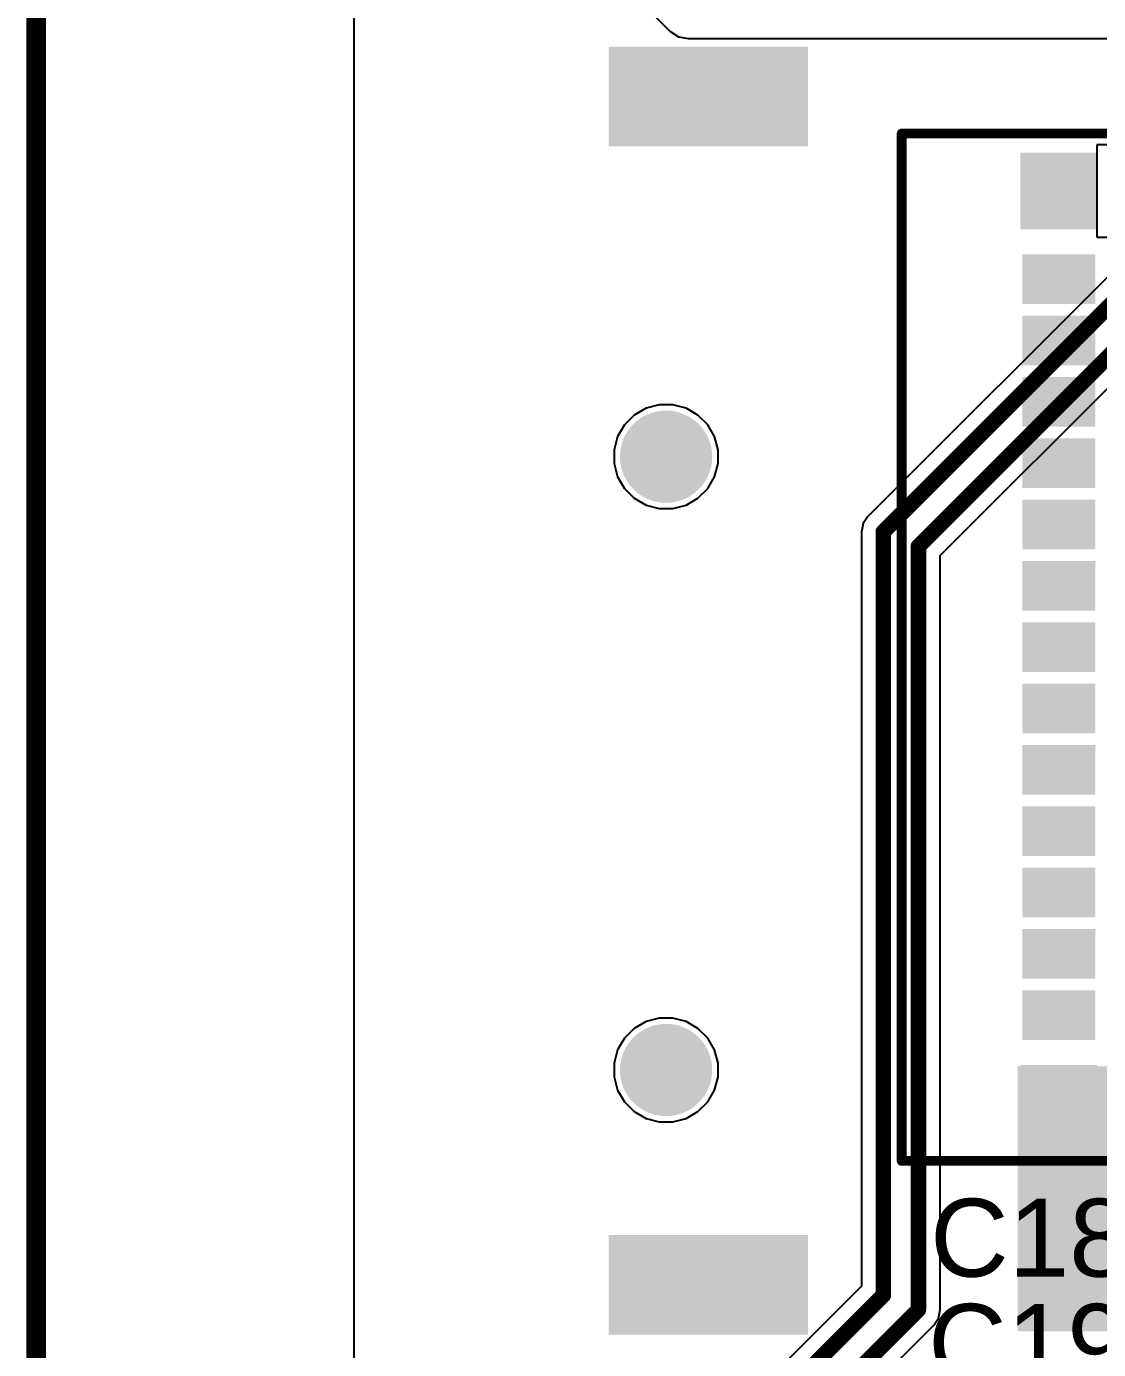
# Model space of a CAD drawing. Header units: millimetres. Extents: x 0 to 212, y 0 to 213.
# Drawn here: x -0.158 to 0.392, y 1.135 to 1.815 of the extents above; entities that cross this region are included whole.
import ezdxf

# ---------------------------------------------------------------- set-up
doc = ezdxf.new("R2010")
doc.units = ezdxf.units.MM
doc.header["$MEASUREMENT"] = 0
for name, color, linetype in [('BottomLayer', 5, 'Continuous'), ('BottomPaste', 16, 'Continuous'), ('BottomSolder', 6, 'Continuous'), ('Mechanical1', 6, 'Continuous'), ('MultiLayer', 9, 'Continuous'), ('PadHoleLayer', 156, 'Continuous'), ('TopLayer', 1, 'Continuous'), ('TopOverlay', 2, 'Continuous'), ('TopPaste', 8, 'Continuous'), ('TopSolder', 216, 'Continuous')]:
    doc.layers.add(name, color=color, linetype=linetype)
doc.styles.add('Arial', font='', dxfattribs={"height": 0.2})
doc.styles.get('Arial').set_extended_font_data('Arial')

# ---------------------------------------------------------------- blocks, each defined once
blk = doc.blocks.new('ESP32_C3_MINI_1U_H4__30')
at = {"layer": 'TopLayer'}
for points in [[(-0.25197, 0.2126), (-0.21653, 0.2126), (-0.21653, 0.17716), (-0.25197, 0.17716)], [(-0.19981, 0.17815), (-0.19981, 0.21161), (-0.17815, 0.21161), (-0.17815, 0.17815)], [(-0.16831, 0.17815), (-0.16831, 0.21161), (-0.14665, 0.21161), (-0.14665, 0.17815)], [(-0.13681, 0.17815), (-0.13681, 0.21161), (-0.11515, 0.21161), (-0.11515, 0.17815)], [(-0.10531, 0.17815), (-0.10531, 0.21161), (-0.08365, 0.21161), (-0.08365, 0.17815)], [(-0.07382, 0.17815), (-0.07382, 0.21161), (-0.05216, 0.21161), (-0.05216, 0.17815)], [(-0.04232, 0.17815), (-0.04232, 0.21161), (-0.02066, 0.21161), (-0.02066, 0.17815)], [(-0.01082, 0.17815), (-0.01082, 0.21161), (0.01084, 0.21161), (0.01084, 0.17815)], [(0.02067, 0.17815), (0.02067, 0.21161), (0.04233, 0.21161), (0.04233, 0.17815)], [(0.05217, 0.17815), (0.05217, 0.21161), (0.07383, 0.21161), (0.07383, 0.17815)], [(0.08366, 0.17815), (0.08366, 0.21161), (0.10532, 0.21161), (0.10532, 0.17815)], [(0.11516, 0.17815), (0.11516, 0.21161), (0.13682, 0.21161), (0.13682, 0.17815)], [(0.14665, 0.17815), (0.14665, 0.21161), (0.16831, 0.21161), (0.16831, 0.17815)], [(0.17815, 0.17815), (0.17815, 0.21161), (0.19981, 0.21161), (0.19981, 0.17815)], [(0.21653, 0.2126), (0.25197, 0.2126), (0.25197, 0.17716), (0.21653, 0.17716)]]:
    blk.add_hatch(color=1, dxfattribs=at).paths.add_polyline_path(points)
at = {"layer": 'TopPaste'}
for points in [[(-0.25197, 0.2126), (-0.21653, 0.2126), (-0.21653, 0.17716), (-0.25197, 0.17716)], [(-0.19981, 0.17815), (-0.19981, 0.21161), (-0.17815, 0.21161), (-0.17815, 0.17815)], [(-0.16831, 0.17815), (-0.16831, 0.21161), (-0.14665, 0.21161), (-0.14665, 0.17815)], [(-0.13681, 0.17815), (-0.13681, 0.21161), (-0.11515, 0.21161), (-0.11515, 0.17815)], [(-0.10531, 0.17815), (-0.10531, 0.21161), (-0.08365, 0.21161), (-0.08365, 0.17815)], [(-0.07382, 0.17815), (-0.07382, 0.21161), (-0.05216, 0.21161), (-0.05216, 0.17815)], [(-0.04232, 0.17815), (-0.04232, 0.21161), (-0.02066, 0.21161), (-0.02066, 0.17815)], [(-0.01082, 0.17815), (-0.01082, 0.21161), (0.01084, 0.21161), (0.01084, 0.17815)], [(0.02067, 0.17815), (0.02067, 0.21161), (0.04233, 0.21161), (0.04233, 0.17815)], [(0.05217, 0.17815), (0.05217, 0.21161), (0.07383, 0.21161), (0.07383, 0.17815)], [(0.08366, 0.17815), (0.08366, 0.21161), (0.10532, 0.21161), (0.10532, 0.17815)], [(0.11516, 0.17815), (0.11516, 0.21161), (0.13682, 0.21161), (0.13682, 0.17815)], [(0.14665, 0.17815), (0.14665, 0.21161), (0.16831, 0.21161), (0.16831, 0.17815)], [(0.17815, 0.17815), (0.17815, 0.21161), (0.19981, 0.21161), (0.19981, 0.17815)], [(0.21653, 0.2126), (0.25197, 0.2126), (0.25197, 0.17716), (0.21653, 0.17716)]]:
    blk.add_hatch(color=8, dxfattribs=at).paths.add_polyline_path(points)
at = {"layer": 'TopSolder'}
for points in [[(-0.25394, 0.21457), (-0.21456, 0.21457), (-0.21456, 0.17519), (-0.25394, 0.17519)], [(-0.20178, 0.17618), (-0.20178, 0.21358), (-0.17618, 0.21358), (-0.17618, 0.17618)], [(-0.17028, 0.17618), (-0.17028, 0.21358), (-0.14468, 0.21358), (-0.14468, 0.17618)], [(-0.13878, 0.17618), (-0.13878, 0.21358), (-0.11318, 0.21358), (-0.11318, 0.17618)], [(-0.10728, 0.17618), (-0.10728, 0.21358), (-0.08168, 0.21358), (-0.08168, 0.17618)], [(-0.07579, 0.17618), (-0.07579, 0.21358), (-0.05019, 0.21358), (-0.05019, 0.17618)], [(-0.04429, 0.17618), (-0.04429, 0.21358), (-0.01869, 0.21358), (-0.01869, 0.17618)], [(-0.01279, 0.17618), (-0.01279, 0.21358), (0.01281, 0.21358), (0.01281, 0.17618)], [(0.0187, 0.17618), (0.0187, 0.21358), (0.0443, 0.21358), (0.0443, 0.17618)], [(0.0502, 0.17618), (0.0502, 0.21358), (0.0758, 0.21358), (0.0758, 0.17618)], [(0.08169, 0.17618), (0.08169, 0.21358), (0.10729, 0.21358), (0.10729, 0.17618)], [(0.11319, 0.17618), (0.11319, 0.21358), (0.13879, 0.21358), (0.13879, 0.17618)], [(0.14468, 0.17618), (0.14468, 0.21358), (0.17028, 0.21358), (0.17028, 0.17618)], [(0.17618, 0.17618), (0.17618, 0.21358), (0.20178, 0.21358), (0.20178, 0.17618)], [(0.21456, 0.21457), (0.25394, 0.21457), (0.25394, 0.17519), (0.21456, 0.17519)]]:
    blk.add_hatch(color=216, dxfattribs=at).paths.add_polyline_path(points)
at = {"layer": 'TopOverlay', "const_width": 0.005}
for points in [[(-0.26378, 0.27559), (0.26377, 0.27559)], [(-0.26378, 0.27559), (-0.26378, 0.13582)], [(0.26377, 0.27559), (0.26377, -0.22441)]]:
    blk.add_lwpolyline(points, dxfattribs=at)
at = {"layer": 'TopOverlay', "const_width": 0.0025}
for points in [[(-0.26503, 0.27559, 1), (-0.26253, 0.27559, 1)], [(-0.26503, 0.27559, 1), (-0.26253, 0.27559, 1)], [(0.26252, 0.27559, 1), (0.26502, 0.27559, 1)], [(0.26252, 0.27559, 1), (0.26502, 0.27559, 1)]]:
    blk.add_lwpolyline(points, format="xyb", close=True, dxfattribs=at)
blk = doc.blocks.new('HX_TF_CARD_H1_8_B_45')
at = {"layer": 'BottomLayer'}
for points in [[(-0.32874, 0.24409), (-0.28149, 0.24409), (-0.28149, 0.14567), (-0.32874, 0.14567)], [(0.28149, 0.24409), (0.32874, 0.24409), (0.32874, 0.14567), (0.28149, 0.14567)], [(-0.32874, -0.12992), (-0.28149, -0.12992), (-0.28149, -0.20079), (-0.32874, -0.20079)], [(0.23819, -0.14567), (0.30118, -0.14567), (0.30118, -0.20472), (0.23819, -0.20472)], [(-0.27165, -0.18504), (-0.24409, -0.18504), (-0.24409, -0.24803), (-0.27165, -0.24803)], [(-0.22834, -0.18504), (-0.20079, -0.18504), (-0.20079, -0.24803), (-0.22834, -0.24803)], [(-0.18504, -0.18504), (-0.15748, -0.18504), (-0.15748, -0.24803), (-0.18504, -0.24803)], [(-0.14173, -0.18504), (-0.11417, -0.18504), (-0.11417, -0.24803), (-0.14173, -0.24803)], [(-0.09842, -0.18504), (-0.07086, -0.18504), (-0.07086, -0.24803), (-0.09842, -0.24803)], [(-0.05512, -0.18504), (-0.02756, -0.18504), (-0.02756, -0.24803), (-0.05512, -0.24803)], [(-0.01181, -0.18504), (0.01575, -0.18504), (0.01575, -0.24803), (-0.01181, -0.24803)], [(0.0315, -0.18504), (0.05906, -0.18504), (0.05906, -0.24803), (0.0315, -0.24803)], [(0.0748, -0.18504), (0.10236, -0.18504), (0.10236, -0.24803), (0.0748, -0.24803)]]:
    blk.add_hatch(color=5, dxfattribs=at).paths.add_polyline_path(points)
h = blk.add_hatch(color=5, dxfattribs=at)
edge = h.paths.add_edge_path()
edge.add_arc((-0.19488, 0.21654), 0.01969, 0, 360)
h = blk.add_hatch(color=5, dxfattribs=at)
edge = h.paths.add_edge_path()
edge.add_arc((0.12008, 0.21654), 0.01969, 0, 360)
at = {"layer": 'BottomPaste'}
for points in [[(-0.32874, 0.24409), (-0.28149, 0.24409), (-0.28149, 0.14567), (-0.32874, 0.14567)], [(0.28149, 0.24409), (0.32874, 0.24409), (0.32874, 0.14567), (0.28149, 0.14567)], [(-0.32874, -0.12992), (-0.28149, -0.12992), (-0.28149, -0.20079), (-0.32874, -0.20079)], [(0.23819, -0.14567), (0.30118, -0.14567), (0.30118, -0.20472), (0.23819, -0.20472)], [(-0.27165, -0.18504), (-0.24409, -0.18504), (-0.24409, -0.24803), (-0.27165, -0.24803)], [(-0.22834, -0.18504), (-0.20079, -0.18504), (-0.20079, -0.24803), (-0.22834, -0.24803)], [(-0.18504, -0.18504), (-0.15748, -0.18504), (-0.15748, -0.24803), (-0.18504, -0.24803)], [(-0.14173, -0.18504), (-0.11417, -0.18504), (-0.11417, -0.24803), (-0.14173, -0.24803)], [(-0.09842, -0.18504), (-0.07086, -0.18504), (-0.07086, -0.24803), (-0.09842, -0.24803)], [(-0.05512, -0.18504), (-0.02756, -0.18504), (-0.02756, -0.24803), (-0.05512, -0.24803)], [(-0.01181, -0.18504), (0.01575, -0.18504), (0.01575, -0.24803), (-0.01181, -0.24803)], [(0.0315, -0.18504), (0.05906, -0.18504), (0.05906, -0.24803), (0.0315, -0.24803)], [(0.0748, -0.18504), (0.10236, -0.18504), (0.10236, -0.24803), (0.0748, -0.24803)]]:
    blk.add_hatch(color=16, dxfattribs=at).paths.add_polyline_path(points)
at = {"layer": 'BottomSolder'}
for points in [[(-0.33071, 0.24606), (-0.27953, 0.24606), (-0.27953, 0.1437), (-0.33071, 0.1437)], [(0.27953, 0.24606), (0.33071, 0.24606), (0.33071, 0.1437), (0.27953, 0.1437)], [(-0.33071, -0.12795), (-0.27952, -0.12795), (-0.27952, -0.20276), (-0.33071, -0.20276)], [(0.23622, -0.1437), (0.30315, -0.1437), (0.30315, -0.20669), (0.23622, -0.20669)], [(-0.27362, -0.18307), (-0.24212, -0.18307), (-0.24212, -0.25), (-0.27362, -0.25)], [(-0.23031, -0.18307), (-0.19882, -0.18307), (-0.19882, -0.25), (-0.23031, -0.25)], [(-0.18701, -0.18307), (-0.15551, -0.18307), (-0.15551, -0.25), (-0.18701, -0.25)], [(-0.1437, -0.18307), (-0.1122, -0.18307), (-0.1122, -0.25), (-0.1437, -0.25)], [(-0.10039, -0.18307), (-0.0689, -0.18307), (-0.0689, -0.25), (-0.10039, -0.25)], [(-0.05708, -0.18307), (-0.02559, -0.18307), (-0.02559, -0.25), (-0.05708, -0.25)], [(-0.01378, -0.18307), (0.01772, -0.18307), (0.01772, -0.25), (-0.01378, -0.25)], [(0.02953, -0.18307), (0.06103, -0.18307), (0.06103, -0.25), (0.02953, -0.25)], [(0.07284, -0.18307), (0.10433, -0.18307), (0.10433, -0.25), (0.07284, -0.25)]]:
    blk.add_hatch(color=6, dxfattribs=at).paths.add_polyline_path(points)
h = blk.add_hatch(color=6, dxfattribs=at)
edge = h.paths.add_edge_path()
edge.add_arc((-0.19488, 0.21654), 0.02369, 0, 360)
h = blk.add_hatch(color=6, dxfattribs=at)
edge = h.paths.add_edge_path()
edge.add_arc((0.12008, 0.21654), 0.02369, 0, 360)
at = {"layer": 'MultiLayer'}
h = blk.add_hatch(color=9, dxfattribs=at)
edge = h.paths.add_edge_path()
edge.add_arc((-0.19488, 0.21654), 0.01969, 0, 360)
h = blk.add_hatch(color=9, dxfattribs=at)
edge = h.paths.add_edge_path()
edge.add_arc((0.12008, 0.21654), 0.01969, 0, 360)
at = {"layer": 'PadHoleLayer'}
h = blk.add_hatch(color=156, dxfattribs=at)
edge = h.paths.add_edge_path()
edge.add_arc((-0.19488, 0.21654), 0.01969, 0, 360)
h = blk.add_hatch(color=156, dxfattribs=at)
edge = h.paths.add_edge_path()
edge.add_arc((0.12008, 0.21654), 0.01969, 0, 360)
at = {"layer": 'TopLayer'}
h = blk.add_hatch(color=1, dxfattribs=at)
edge = h.paths.add_edge_path()
edge.add_arc((-0.19488, 0.21654), 0.01969, 0, 360)
h = blk.add_hatch(color=1, dxfattribs=at)
edge = h.paths.add_edge_path()
edge.add_arc((0.12008, 0.21654), 0.01969, 0, 360)
at = {"layer": 'TopSolder'}
h = blk.add_hatch(color=216, dxfattribs=at)
edge = h.paths.add_edge_path()
edge.add_arc((-0.19488, 0.21654), 0.02369, 0, 360)
h = blk.add_hatch(color=216, dxfattribs=at)
edge = h.paths.add_edge_path()
edge.add_arc((0.12008, 0.21654), 0.02369, 0, 360)

msp = doc.modelspace()

# ---------------------------------------------------------------- hatches: boundary and pattern name
at = {"layer": 'TopLayer'}
msp.add_hatch(color=1, dxfattribs=at).paths.add_polyline_path([(0.35092, 1.1447), (0.45192, 1.1447), (0.45192, 1.2807), (0.35092, 1.2807)])

# ---------------------------------------------------------------- linework, layer by layer
at = {"layer": 'BottomLayer'}
for p, q in [((0.0102, 0.0102), (0.0102, 1.96867)), ((0.01655, 1.96816), (0.17238, 1.81233)), ((0.17238, 1.81233), (0.17668, 1.80946)), ((0.17668, 1.80946), (0.18175, 1.80845)), ((0.18175, 1.80845), (0.18175, 1.80845)), ((0.18175, 1.80845), (0.64829, 1.80845)), ((0.41453, 1.70363), (0.27399, 1.56309)), ((0.31113, 1.54306), (0.43456, 1.66649)), ((0.16008, 1.61865), (0.154, 1.61514)), ((0.16687, 1.62047), (0.16008, 1.61865)), ((0.1739, 1.62047), (0.16687, 1.62047)), ((0.18068, 1.61865), (0.1739, 1.62047)), ((0.18677, 1.61514), (0.18068, 1.61865)), ((0.154, 1.61514), (0.14903, 1.61017)), ((0.19174, 1.61017), (0.18677, 1.61514)), ((0.14552, 1.60409), (0.1437, 1.5973)), ((0.14903, 1.61017), (0.14552, 1.60409)), ((0.19525, 1.60409), (0.19174, 1.61017)), ((0.19707, 1.5973), (0.19525, 1.60409)), ((0.1437, 1.5973), (0.1437, 1.59027)), ((0.19707, 1.59027), (0.19707, 1.5973)), ((0.1437, 1.59027), (0.14552, 1.58349)), ((0.19525, 1.58349), (0.19707, 1.59027)), ((0.14552, 1.58349), (0.14903, 1.5774)), ((0.19174, 1.5774), (0.19525, 1.58349)), ((0.14903, 1.5774), (0.154, 1.57243)), ((0.18677, 1.57243), (0.19174, 1.5774)), ((0.154, 1.57243), (0.16008, 1.56892)), ((0.18068, 1.56892), (0.18677, 1.57243)), ((0.16008, 1.56892), (0.16687, 1.5671)), ((0.16687, 1.5671), (0.1739, 1.5671)), ((0.1739, 1.5671), (0.18068, 1.56892)), ((0.27399, 1.56309), (0.27156, 1.55945)), ((0.27156, 1.55945), (0.2707, 1.55516)), ((0.2707, 1.55516), (0.2707, 1.55516)), ((0.2707, 1.55516), (0.2707, 1.1678)), ((0.31113, 1.1557), (0.31113, 1.54306)), ((0.16687, 1.30551), (0.16008, 1.30369)), ((0.1739, 1.30551), (0.16687, 1.30551)), ((0.18068, 1.30369), (0.1739, 1.30551)), ((0.154, 1.30018), (0.14903, 1.29521)), ((0.16008, 1.30369), (0.154, 1.30018)), ((0.18677, 1.30018), (0.18068, 1.30369)), ((0.19174, 1.29521), (0.18677, 1.30018)), ((0.14903, 1.29521), (0.14552, 1.28913)), ((0.19525, 1.28913), (0.19174, 1.29521)), ((0.14552, 1.28913), (0.1437, 1.28234)), ((0.19707, 1.28234), (0.19525, 1.28913)), ((0.1437, 1.28234), (0.1437, 1.27531)), ((0.19707, 1.27531), (0.19707, 1.28234)), ((0.1437, 1.27531), (0.14552, 1.26853)), ((0.19525, 1.26853), (0.19707, 1.27531)), ((0.14552, 1.26853), (0.14903, 1.26244)), ((0.19174, 1.26244), (0.19525, 1.26853)), ((0.14903, 1.26244), (0.154, 1.25747)), ((0.154, 1.25747), (0.16008, 1.25396)), ((0.18068, 1.25396), (0.18677, 1.25747)), ((0.18677, 1.25747), (0.19174, 1.26244)), ((0.16008, 1.25396), (0.16687, 1.25214)), ((0.16687, 1.25214), (0.1739, 1.25214)), ((0.1739, 1.25214), (0.18068, 1.25396)), ((0.2707, 1.1678), (0.21772, 1.11482)), ((0.31028, 1.15141), (0.31113, 1.1557)), ((0.31113, 1.1557), (0.31113, 1.1557)), ((0.30785, 1.14777), (0.31028, 1.15141)), ((0.28115, 1.12107), (0.30785, 1.14777))]:
    msp.add_line(p, q, dxfattribs=at)
at = {"layer": 'BottomLayer', "const_width": 0.008}
for points in [[(0.28192, 1.55516), (0.42246, 1.6957)], [(0.29992, 1.5477), (0.42992, 1.6777)], [(0.28192, 1.16316), (0.28192, 1.55516)], [(0.29992, 1.1557), (0.29992, 1.5477)], [(0.21715, 1.09839), (0.28192, 1.16316)], [(0.28836, 1.14414), (0.29992, 1.1557)], [(0.27064, 1.12643), (0.28836, 1.14414)]]:
    msp.add_lwpolyline(points, dxfattribs=at)
at = {"layer": 'BottomLayer', "const_width": 0.004}
for points in [[(0.27992, 1.55516, 1), (0.28392, 1.55516, 1)], [(0.27992, 1.55516, 1), (0.28392, 1.55516, 1)], [(0.29792, 1.5477, 1), (0.30192, 1.5477, 1)], [(0.29792, 1.5477, 1), (0.30192, 1.5477, 1)], [(0.27992, 1.16316, 1), (0.28392, 1.16316, 1)], [(0.27992, 1.16316, 1), (0.28392, 1.16316, 1)], [(0.29792, 1.1557, 1), (0.30192, 1.1557, 1)], [(0.29792, 1.1557, 1), (0.30192, 1.1557, 1)], [(0.28636, 1.14414, 1), (0.29036, 1.14414, 1)], [(0.28636, 1.14414, 1), (0.29036, 1.14414, 1)]]:
    msp.add_lwpolyline(points, format="xyb", close=True, dxfattribs=at)
at = {"layer": 'Mechanical1', "const_width": 0.01}
msp.add_lwpolyline([(-0.153, 0), (-0.153, 2.88557)], dxfattribs=at)
at = {"layer": 'TopLayer'}
for p, q in [((0.0102, 0.0102), (0.0102, 5.005)), ((0.65063, 1.75394), (0.39161, 1.75394)), ((0.39161, 1.75394), (0.39161, 1.70647)), ((0.39161, 1.70647), (0.73495, 1.70647)), ((0.16008, 1.61865), (0.154, 1.61514)), ((0.16687, 1.62047), (0.16008, 1.61865)), ((0.1739, 1.62047), (0.16687, 1.62047)), ((0.18068, 1.61865), (0.1739, 1.62047)), ((0.18677, 1.61514), (0.18068, 1.61865)), ((0.154, 1.61514), (0.14903, 1.61017)), ((0.19174, 1.61017), (0.18677, 1.61514)), ((0.14552, 1.60409), (0.1437, 1.5973)), ((0.14903, 1.61017), (0.14552, 1.60409)), ((0.19525, 1.60409), (0.19174, 1.61017)), ((0.19707, 1.5973), (0.19525, 1.60409)), ((0.1437, 1.5973), (0.1437, 1.59027)), ((0.19707, 1.59027), (0.19707, 1.5973)), ((0.1437, 1.59027), (0.14552, 1.58349)), ((0.19525, 1.58349), (0.19707, 1.59027)), ((0.14552, 1.58349), (0.14903, 1.5774)), ((0.19174, 1.5774), (0.19525, 1.58349)), ((0.14903, 1.5774), (0.154, 1.57243)), ((0.18677, 1.57243), (0.19174, 1.5774)), ((0.154, 1.57243), (0.16008, 1.56892)), ((0.18068, 1.56892), (0.18677, 1.57243)), ((0.16008, 1.56892), (0.16687, 1.5671)), ((0.16687, 1.5671), (0.1739, 1.5671)), ((0.1739, 1.5671), (0.18068, 1.56892)), ((0.16687, 1.30551), (0.16008, 1.30369)), ((0.1739, 1.30551), (0.16687, 1.30551)), ((0.18068, 1.30369), (0.1739, 1.30551)), ((0.154, 1.30018), (0.14903, 1.29521)), ((0.16008, 1.30369), (0.154, 1.30018)), ((0.18677, 1.30018), (0.18068, 1.30369)), ((0.19174, 1.29521), (0.18677, 1.30018)), ((0.14903, 1.29521), (0.14552, 1.28913)), ((0.19525, 1.28913), (0.19174, 1.29521)), ((0.14552, 1.28913), (0.1437, 1.28234)), ((0.19707, 1.28234), (0.19525, 1.28913)), ((0.1437, 1.28234), (0.1437, 1.27531)), ((0.19707, 1.27531), (0.19707, 1.28234)), ((0.1437, 1.27531), (0.14552, 1.26853)), ((0.19525, 1.26853), (0.19707, 1.27531)), ((0.14552, 1.26853), (0.14903, 1.26244)), ((0.19174, 1.26244), (0.19525, 1.26853)), ((0.14903, 1.26244), (0.154, 1.25747)), ((0.154, 1.25747), (0.16008, 1.25396)), ((0.18068, 1.25396), (0.18677, 1.25747)), ((0.18677, 1.25747), (0.19174, 1.26244)), ((0.16008, 1.25396), (0.16687, 1.25214)), ((0.16687, 1.25214), (0.1739, 1.25214)), ((0.1739, 1.25214), (0.18068, 1.25396))]:
    msp.add_line(p, q, dxfattribs=at)

# ---------------------------------------------------------------- block references
at = {"rotation": 90}
for name, p in [('ESP32_C3_MINI_1U_H4__30', (0.56692, 1.49595)), ('HX_TF_CARD_H1_8_B_45', (0.38692, 1.4737))]:
    msp.add_blockref(name, p, dxfattribs=at)

# ---------------------------------------------------------------- texts
at = {"layer": 'TopOverlay', "style": 'Arial'}
for s, p in [('C18', (0.30594, 1.17271)), ('C19', (0.30494, 1.11871))]:
    msp.add_text(s, height=0.04, dxfattribs=at).set_placement(p)

doc.saveas('drawing.dxf')
